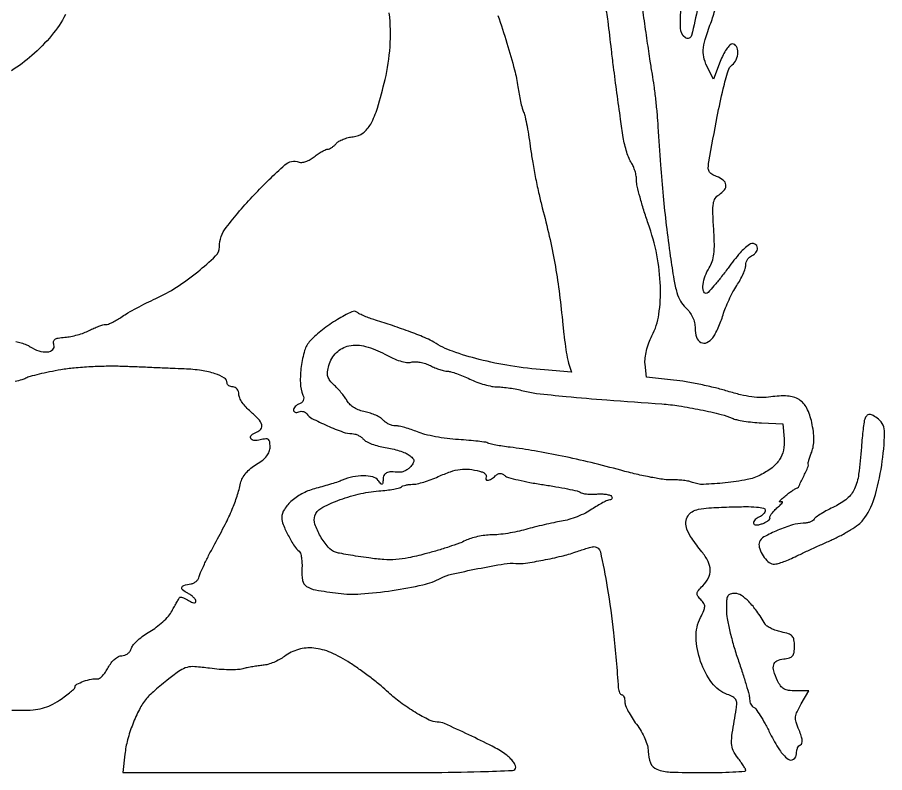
# Model space of a CAD drawing. Extents: x 0 to 1938, y 0 to 2000.
# Drawn here: x 1175.2 to 1397.6, y 0 to 193.8 of the extents above; entities that cross this region are included whole.
import ezdxf

# ---------------------------------------------------------------- set-up
doc = ezdxf.new("R2010")
doc.units = 0

msp = doc.modelspace()

# ---------------------------------------------------------------- linework, layer by layer
for points in [[(1335.023824, 199.5, 0.001551), (1335.815444, 193.679727, 0.001477), (1336.655878, 187.768872, 0.001464), (1337.429288, 182.54988, 0.005252), (1337.967932, 179.22382, -0.009583), (1338.4152, 176.301844, -0.005095), (1338.862568, 172.669271, -0.005069), (1339.244432, 168.946256, -0.007847), (1339.491044, 165.72382, 0.003129), (1340.142688, 156.004553, 0.005431), (1340.821947, 147.943507, 0.005966), (1341.625276, 140.454485, 0.004997), (1342.651577, 132.529457, 0.006605), (1343.566004, 126.559418, 0.031222), (1344.347087, 123.18739, 0.055585), (1345.277086, 120.99447, 0.077965), (1346.591947, 119.327206, -0.04837), (1347.61332, 118.178347, -0.051135), (1348.37329, 116.87495, -0.052148), (1348.841557, 115.468949, -0.054377), (1349, 114.016364, 0.082568), (1349.382073, 111.718437, 0.191266), (1350.499106, 110.412228, 0.237746), (1352.008472, 110.384278, 0.117556), (1353.534898, 111.624575, 0.042557), (1354.170537, 112.617678, 0.015404), (1354.904702, 114.124094, 0.015147), (1355.611117, 115.831035, 0.017438), (1356.177606, 117.5, -0.022974), (1356.805291, 119.284137, -0.013689), (1357.7062, 121.347877, -0.013689), (1358.718741, 123.35931, -0.022965), (1359.690752, 124.982135, 0.021387), (1360.574636, 126.447324, 0.021965), (1361.321658, 127.969922, 0.022358), (1361.850043, 129.34244, 0.08087), (1362, 130.263519, -0.076264), (1362.112126, 130.994366, -0.06481), (1362.440625, 131.703323, -0.06681), (1362.926516, 132.283994, -0.093824), (1363.5, 132.638374, 0.074185), (1364.073431, 132.962529, 0.064359), (1364.559375, 133.454091, 0.06686), (1364.888097, 134.031441, 0.096313), (1365, 134.606989, 0.303829), (1364.294932, 135.660182, 0.251727), (1362.924696, 135.51955, 0.067015), (1360.560238, 133.406478, 0.018592), (1357.462301, 129.5, -0.007889), (1355.572305, 127.009041, -0.011956), (1353.843742, 124.909375, -0.006727), (1352.343659, 123.220028, -0.210848), (1351.845087, 123, -0.356912), (1351.127067, 123.587361, -0.07983), (1351.058628, 125.288989, -0.058845), (1351.591858, 127.499741, -0.056512), (1352.630036, 129.558115, 0.066434), (1353.40476, 131.172759, 0.050349), (1353.822617, 133.094717, 0.033789), (1353.942383, 135.701214, 0.010613), (1353.774958, 139.604963, -0.007383), (1353.56318, 143.895134, -0.047644), (1353.694494, 146.057316, -0.102015), (1354.18688, 147.368628, -0.112983), (1355.144922, 148.322578, 0.08307), (1356.540162, 149.556222, 0.206444), (1356.901264, 150.841641, 0.196003), (1356.217075, 152.035487, 0.075134), (1354.518633, 152.992916, -0.045298), (1353.264664, 153.604627, -0.135105), (1352.614, 154.292204, -0.128271), (1352.388209, 155.239064, -0.039041), (1352.535271, 156.718165, -0.002884), (1354.69419, 168.389317, -0.011539), (1356.221581, 175.494168, -0.012985), (1357.462775, 180.144924, -0.163903), (1358.4906, 181.610243, 0.133668), (1359.558228, 182.955485, 0.097305), (1359.960331, 184.832028, 0.125837), (1359.589836, 186.391381, 0.278688), (1358.582708, 187, 0.205511), (1357.92629, 186.718301, 0.037977), (1357.075942, 185.675574, 0.035217), (1356.206529, 184.217914, 0.025653), (1355.443533, 182.491314), (1353.72165, 177.982628), (1352.360825, 180.605621, -0.050777), (1351.363658, 183.123287, -0.083166), (1351.113139, 185.397916, -0.059798), (1351.596752, 188.121864, -0.015716), (1353.020885, 192.326274, 0.025296), (1354.196249, 196.028087, 0.081883)], [(1349.659296, 196.5, -0.020202), (1348.09931, 189.181373, -0.528763), (1346.503551, 188.603204, -0.241146), (1345.238045, 191.080035, -0.015268), (1345.502779, 199.5, 0.002436)], [(1298.425034, 194.323047, -0.008843), (1300.720284, 187.23638, -0.00826), (1302.700624, 180.323934, -0.032882), (1303.562536, 176, 0.011386), (1303.852333, 174.130467, 0.010661), (1304.232504, 172.234375, 0.010696), (1304.641692, 170.566564, 0.035526), (1305.010603, 169.5, -0.046185), (1305.398528, 168.296126, -0.007473), (1305.898659, 165.884375, -0.008194), (1306.399952, 163.018075, -0.007123), (1306.83299, 160, 0.010751), (1307.348839, 156.581388, 0.006158), (1308.11044, 152.479517, 0.006148), (1308.97814, 148.37214, 0.01017), (1309.823444, 144.930269, -0.009745), (1311.609903, 137.682844, -0.011446), (1313.010413, 130.748899, -0.011313), (1314.104775, 123.688674, -0.009119), (1314.969903, 116.059565, 0.005594), (1315.336612, 112.608611, 0.006396), (1315.766323, 109.317824, 0.005826), (1316.198743, 106.537451, 0.035781), (1316.5397, 105.128772), (1317.296666, 102.757544), (1310.398333, 103.335413, -0.018502), (1301.699163, 104.389417, -0.022328), (1293.637671, 106.042218, -0.024499), (1286.80893, 108.123646, -0.056457), (1282, 110.492107, 0.046364), (1280.154414, 111.447718, 0.00616), (1276.059263, 113.049233, 0.007531), (1271.424341, 114.717031, 0.008953), (1267, 116.146184, -0.013066), (1265.579987, 116.61781, -0.013651), (1264.207394, 117.156668, -0.013425), (1263.049345, 117.685319, -0.056879), (1262.408149, 118.095161, 0.291562), (1260.939538, 118.264762, 0.022258), (1257.269604, 116.27448, 0.028953), (1253.402416, 113.632614, 0.03988), (1250.287841, 110.806189, 0.116138), (1248.859811, 108.328794, 0.039926), (1247.983907, 104.256359, 0.040247), (1247.764408, 100.005771, 0.091934), (1248.438074, 96.879042, -0.076698), (1248.61572, 96.160791, -0.117338), (1248.523921, 95.528765, -0.121481), (1248.161597, 95.020839, -0.085958), (1247.557471, 94.660427, 0.052018), (1246.961773, 94.357571, 0.056019), (1246.457507, 93.944581, 0.062989), (1246.113728, 93.489392, 0.131001), (1246, 93.06277, 0.164121), (1246.113411, 92.726564, 0.151223), (1246.410912, 92.514201, 0.109352), (1246.863536, 92.467903, 0.062708), (1247.398849, 92.599558, -0.076097), (1247.981668, 92.72653, -0.076184), (1248.575542, 92.673253, -0.081902), (1249.089045, 92.453125, -0.112673), (1249.44027, 92.096646, 0.138406), (1250.739076, 90.905572, 0.012997), (1254.695138, 89.037813, 0.015503), (1258.735196, 87.404896, 0.088506), (1261.004674, 87, -0.069675), (1261.763075, 86.8938, -0.044589), (1262.594658, 86.573772, -0.044089), (1263.369598, 86.104379, -0.061412), (1263.959325, 85.549011, 0.101231), (1264.710759, 84.945941, 0.028346), (1266.094409, 84.331611, 0.027359), (1267.774251, 83.800051, 0.025733), (1269.536671, 83.44223, -0.020239), (1271.339816, 83.096718, -0.019204), (1273.141418, 82.601606, -0.019568), (1274.699066, 82.040548, -0.061706), (1275.667155, 81.501432, -0.03462), (1276.569554, 80.740451, -0.168571), (1276.866227, 80.152041, -0.171828), (1276.731822, 79.513112, -0.036279), (1276.059165, 78.571289, -0.05534), (1275.418553, 77.953202, -0.047554), (1274.6258, 77.454085, -0.049942), (1273.808, 77.13965, -0.090801), (1273.096912, 77.078231, 0.024094), (1271.043088, 77.174354, 0.104237), (1269.855288, 76.922259, 0.179437), (1269.214826, 76.298792, 0.106797), (1268.968197, 75.25, -0.016316), (1268.91825, 74.267658, -0.334158), (1268.73227, 74.059175, -0.265436), (1268.436774, 74.157595, -0.012072), (1267.718197, 75, 0.161983), (1266.312591, 75.896048, 0.060101), (1263.95574, 76.195289, 0.053401), (1261.189261, 75.916411, 0.05104), (1258.5, 75.05746, -0.021442), (1257.426614, 74.643262, -0.006032), (1255.718332, 74.089763, -0.00607), (1253.770165, 73.510246, -0.006365), (1251.839003, 72.987687, 0.05485), (1248.509804, 71.730292, 0.059789), (1245.637709, 69.806643, 0.068365), (1243.658679, 67.571477, 0.148113), (1243, 65.396686, 0.099645), (1243.347112, 63.672232, 0.0203), (1244.674457, 60.837061, 0.020428), (1246.229122, 58.117407, 0.097189), (1247.449501, 56.817684, -0.169515), (1247.803667, 56.312948, -0.030629), (1248.05166, 55.176114, -0.02995), (1248.185707, 53.74908, -0.023182), (1248.166062, 52.187505, 0.061255), (1248.346803, 49.341478, 0.203104), (1249.363592, 47.811433, 0.103751), (1251.674082, 46.897305, 0.010707), (1257.5, 46.025327, 0.050119), (1263.250562, 45.87001, 0.018318), (1271.351038, 46.762892, 0.017464), (1279.219087, 48.205518, 0.068892), (1283.827899, 49.907894, -0.067312), (1286.544849, 50.921192, -0.006832), (1293.297645, 52.35268, -0.006991), (1300.078533, 53.595331, -0.064278), (1303.062019, 53.7114, 0.059223), (1305.50956, 53.781936, 0.010496), (1310.040554, 54.550894, 0.012126), (1314.75235, 55.571691, 0.024846), (1318.375727, 56.642238, -0.006194), (1319.921031, 57.162197, -0.007903), (1321.358454, 57.601157, -0.006334), (1322.569279, 57.933543, -0.063898), (1323.087182, 58, -0.353339), (1324.709195, 56.690238, -0.010547), (1326.481992, 47.527564, -0.01632), (1328.092846, 35.876572, -0.009376), (1329.310712, 21.75, 0.04259), (1329.413581, 21.080126, 0.059852), (1329.624754, 20.514063, 0.076272), (1329.904896, 20.128929, 0.200024), (1330.214286, 20, -0.214499), (1330.51483, 19.864848, -0.079778), (1330.769196, 19.464828, -0.060682), (1330.942414, 18.875678, -0.041208), (1331, 18.178139, 0.097075), (1331.186561, 17.226285, 0.022501), (1331.873078, 15.737559, 0.0224), (1332.83448, 14.06569, 0.020271), (1333.97218, 12.428139, -0.029523), (1335.168009, 10.637135, -0.030924), (1336.124249, 8.744594, -0.033266), (1336.759892, 6.944897, -0.066068), (1336.97218, 5.45, 0.095688), (1337.572539, 2.487058, 0.203273), (1339.20667, 0.873694, 0.085313), (1342.634838, 0.151217, 0.009374), (1350.7, 0, 0.004913), (1355.032883, 0.042574, 0.008179), (1358.680625, 0.17398, 0.002667), (1361.775096, 0.352724, 0.39587), (1362, 0.592271, 0.132189), (1361.904671, 0.946549, 0.010898), (1361.402664, 1.769952, 0.013988), (1360.745387, 2.736337, 0.010318), (1359.966515, 3.769698, -0.059576), (1358.80762, 5.670527, -0.099219), (1358.380354, 7.48955, -0.046662), (1358.541806, 10.161936, -0.005001), (1359.554112, 16.294325, 0.040108), (1359.696601, 17.815017, 0.139288), (1359.441853, 18.759165, 0.134625), (1358.722416, 19.446823, 0.036478), (1357.272071, 20.098428, -0.146709), (1353.332609, 23.03563, -0.075942), (1350.431872, 28.510902, -0.074697), (1349.261186, 34.715642, -0.129369), (1350.398788, 39.804278, 0.01653), (1351.258528, 41.610787, 0.099956), (1351.47566, 42.620164, 0.1488), (1351.238065, 43.437811, 0.051839), (1350.456866, 44.400277, -0.043146), (1349.675378, 45.329678, -0.190854), (1349.511576, 46.011576, -0.141447), (1349.841514, 46.745558, -0.020482), (1350.964286, 47.964286, 0.077194), (1352.424505, 49.961489, 0.126118), (1352.892546, 51.994088, 0.110958), (1352.342817, 54.187194, 0.051302), (1350.75, 56.676984, -0.014549), (1348.133428, 60.172699, -0.061726), (1346.905638, 62.473719, -0.111262), (1346.643541, 64.265527, -0.121056), (1347.19216, 65.936089, -0.123185), (1348.253036, 66.959476, -0.078006), (1349.865687, 67.578629, -0.037786), (1352.557904, 67.94526, -0.00652), (1357.702876, 68.186089, -0.00706), (1361.983487, 68.270065, -0.023609), (1364.788501, 68.152991, -0.03127), (1366.582103, 67.87927, -0.353399), (1367.002242, 67.356989, -0.114001), (1366.890393, 66.877096, -0.065673), (1366.560034, 66.380653, -0.060292), (1366.073723, 65.943657, -0.061375), (1365.5, 65.638374, 0.053921), (1364.926321, 65.343967, 0.057019), (1364.440625, 64.93835, 0.063745), (1364.109913, 64.488343, 0.127294), (1364, 64.063609, 0.235422), (1364.171389, 63.719779, 0.143967), (1364.604715, 63.556684, 0.07694), (1365.312104, 63.613086, 0.030302), (1366.25, 63.896778, 0.02961), (1367.090804, 64.265738, 0.047157), (1367.752737, 64.687188, 0.060999), (1368.163425, 65.095957, 0.273725), (1368.206127, 65.418734, -0.231382), (1368.22622, 65.80531, -0.032212), (1368.672404, 66.499748, -0.031422), (1369.348846, 67.305597, -0.021795), (1370.206127, 68.130369, 0.013721), (1371.005275, 68.874749, 0.066284), (1371.38555, 69.363665, 0.512642), (1371.314715, 69.522821, 0.156457), (1371, 69.489411, -0.183296), (1370.725864, 69.474705, -0.508451), (1370.675, 69.627651, -0.053534), (1371.12255, 70.131104, -0.011716), (1372, 70.890987, -0.008732), (1372.994498, 71.68346, -0.012129), (1373.91423, 72.355601, -0.008687), (1374.698107, 72.879848, -0.132815), (1375.005889, 72.977764, 0.270216), (1375.495974, 73.293106, 0.005986), (1376.792049, 75.914026, 0.006567), (1378.013942, 78.549447, 0.224747), (1377.999787, 79.218977, -0.184489), (1377.97946, 79.424858, -0.006081), (1378.210436, 80.232274, -0.010869), (1378.520068, 81.190554, -0.007265), (1378.914026, 82.27387, 0.050645), (1379.327553, 83.815212, 0.039704), (1379.468636, 85.54144, 0.033613), (1379.338893, 87.534077, 0.019763), (1378.930639, 89.887816, 0.063338), (1377.646845, 93.542977, 0.138087), (1375.663187, 95.721063, 0.127332), (1372.715531, 96.646921, 0.050014), (1368.429388, 96.43714, -0.038252), (1366.066284, 96.26579, -0.031427), (1363.541334, 96.435002, -0.026718), (1360.687793, 96.963615, -0.015388), (1357.315968, 97.887245, 0.014794), (1354.199338, 98.744948, 0.008821), (1350.445941, 99.589506, 0.008826), (1346.673496, 100.299506, 0.01509), (1343.5, 100.740896), (1336.5, 101.5), (1336.181934, 104.813122, -0.052098), (1336.195417, 106.419419, -0.030857), (1336.527824, 108.308376, -0.02946), (1337.12268, 110.267505, -0.03171), (1337.931934, 112.093915, 0.084349), (1339.708597, 117.598861, 0.044242), (1340.108618, 124.804255, 0.040289), (1339.190969, 132.854524, 0.036258), (1336.98027, 140.951948, -0.0087), (1335.839261, 144.376688, -0.010062), (1334.875454, 147.677703, -0.009214), (1334.169114, 150.496509, -0.056836), (1334, 151.979442, 0.04347), (1333.901554, 153.109652, 0.028821), (1333.602749, 154.377845, 0.029013), (1333.166015, 155.585411, 0.049028), (1332.647657, 156.527494, -0.054906), (1332.079419, 157.589527, -0.018576), (1331.486445, 159.242451, -0.01822), (1330.961616, 161.132479, -0.019937), (1330.593628, 163, -0.003842), (1329.901499, 167.674388, -0.001325), (1328.970776, 174.442102, -0.001293), (1328.083525, 181.15385, -0.004489), (1327.560053, 185.5, 0.004845), (1326.670965, 192.837666, 0.018865), (1325.906307, 197.346405, 0.030353)], [(1187.5, 194.522253, -0.056337), (1183.980343, 189.196899, -0.039397), (1178.939216, 184.053171, -0.039285), (1173.671081, 180.14562, -0.140835)], [(1174.793026, 110.648449, -0.024356), (1176.198174, 110.297397, -0.024779), (1177.50226, 109.831582, -0.048788), (1178.472506, 109.313914, 0.069188), (1180.70691, 108.236053, 0.095935), (1182.909187, 107.970456, 0.173242), (1184.276096, 108.57163, 0.287446), (1184.581472, 109.75, -0.097668), (1184.482989, 110.629513, -0.220846), (1184.807135, 111.198382, -0.116562), (1185.658035, 111.544259, -0.02072), (1187.377995, 111.738699, 0.03112), (1188.870459, 111.938919, 0.019278), (1190.591599, 112.349416, 0.019315), (1192.266296, 112.888278, 0.032707), (1193.613911, 113.482539, -0.016993), (1194.817576, 114.059127, -0.017434), (1196.04749, 114.547353, -0.017461), (1197.141002, 114.895346, -0.067252), (1197.84563, 114.993839, 0.090251), (1198.546813, 115.124762, 0.021823), (1199.634385, 115.595187, 0.021688), (1200.853963, 116.253948, 0.020041), (1202.045401, 117.032328, -0.023366), (1203.534333, 117.991006, -0.008108), (1205.764956, 119.236131, -0.008034), (1208.269822, 120.530113, -0.009263), (1210.699771, 121.680728, 0.037991), (1215.984438, 124.565389, 0.026926), (1221.447995, 128.544275, 0.021632), (1226.000542, 132.590139, 0.20297), (1227, 134.950787, -0.167512), (1228.696534, 139.872601, -0.022873), (1235.887755, 148.24546, -0.019652), (1243.756224, 155.96952, -0.283025), (1247.442935, 156.660272, 0.131659), (1248.164198, 156.584554, 0.046622), (1249.17848, 156.843966, 0.042335), (1250.292609, 157.352489, 0.038446), (1251.343906, 158.055876, -0.017456), (1252.36127, 158.800161, -0.02062), (1253.374326, 159.428914, -0.019967), (1254.261632, 159.884447, -0.109022), (1254.785285, 160, 0.108021), (1255.240922, 160.099599, 0.039233), (1255.821818, 160.423645, 0.036671), (1256.422422, 160.890331, 0.036063), (1256.952027, 161.442196, -0.088564), (1257.633567, 162.017888, -0.035995), (1258.72974, 162.551164, -0.034191), (1260.020088, 162.968009, -0.036877), (1261.323042, 163.192196, 0.138083), (1263.843433, 164.172958, 0.104708), (1265.801105, 166.420346, 0.055302), (1267.530941, 170.5409, 0.012541), (1269.497013, 177.875701, 0.043898), (1270.758941, 186.278211, 0.040993), (1270.579777, 194.970446, 0.042091)], [(1173.751466, 16.072816, 0.015629), (1176.080457, 16, 0.019506), (1179.279885, 16.124864, 0.045254), (1181.645629, 16.527213, 0.050695), (1183.733515, 17.3136, 0.030783), (1186.02144, 18.632886, 0.012234), (1187.545749, 19.696149, 0.017799), (1188.831298, 20.712816, 0.013481), (1189.822106, 21.602522, 0.205874), (1190, 22.016255, -0.28332), (1190.414245, 22.688627, -0.030084), (1192.178904, 23.447866, -0.035435), (1194.158838, 24.007179, -0.080657), (1195.706783, 24.074574, 0.186907), (1196.27643, 24.2213, 0.04608), (1197.019937, 24.865217, 0.040831), (1197.793286, 25.815032, 0.03113), (1198.482463, 26.966088, -0.042025), (1199.241952, 28.174131, -0.052029), (1200.146449, 29.146569, -0.05997), (1201.088519, 29.788063, -0.120078), (1201.958292, 30, 0.093695), (1202.733604, 30.146572, 0.071258), (1203.487262, 30.574057, 0.069737), (1204.10543, 31.207354, 0.081865), (1204.485475, 31.954236, -0.101803), (1204.992369, 32.859936, -0.029757), (1206.112286, 34.008796, -0.028558), (1207.558049, 35.181658, -0.027114), (1209.152564, 36.204236, 0.032925), (1210.822936, 37.303038, 0.025312), (1212.495419, 38.706869, 0.025885), (1213.930006, 40.185931, 0.053916), (1214.849701, 41.5, -0.000975), (1215.503342, 42.682753, -0.0013), (1216.102022, 43.754505, -0.00091), (1216.608052, 44.651068, -0.013301), (1216.795478, 44.962145, -0.299766), (1217.029727, 45.0666, -0.040548), (1217.578301, 44.929978, -0.035848), (1218.275032, 44.638029, -0.022449), (1219.045478, 44.203671, 0.033129), (1219.807133, 43.795442, 0.075117), (1220.434431, 43.617891, 0.149758), (1220.834589, 43.687172, 0.282704), (1221, 43.956342, 0.152887), (1220.859001, 44.406685, 0.044436), (1220.387341, 44.971613, 0.040159), (1219.712591, 45.546956, 0.033606), (1218.914354, 46.045837, -0.037863), (1217.578844, 46.896375, -0.318059), (1217.37137, 47.539334, -0.257099), (1217.91631, 48.06118, -0.028803), (1219.658369, 48.419511, 0.078224), (1220.386402, 48.645839, 0.066993), (1221.053554, 49.093811, 0.06897), (1221.561017, 49.686641, 0.094621), (1221.821814, 50.336635, -0.057338), (1222.135289, 51.323952, -0.006283), (1223.13852, 53.485427, -0.007616), (1224.408599, 56.033853, -0.006085), (1225.852306, 58.742159, 0.007851), (1228.476476, 63.707113, 0.017361), (1230.285201, 67.591367, 0.021754), (1231.546443, 70.966919, 0.024645), (1232.451016, 74.302783, -0.070227), (1232.938794, 75.6156, -0.050969), (1233.817434, 76.905946, -0.046408), (1235.034974, 78.106522, -0.038166), (1236.5323, 79.151558, 0.031186), (1238.116679, 80.224818, 0.063297), (1239.180469, 81.286007, 0.079769), (1239.78952, 82.398233, 0.085658), (1240, 83.617828, 0.035559), (1239.907307, 84.919554, 0.204401), (1239.556578, 85.497531, 0.189222), (1238.877118, 85.669655, 0.030006), (1237.5, 85.410644, -0.071187), (1235.871784, 85.241075, -0.271057), (1235.043857, 85.769133, -0.348679), (1235.209557, 86.597835, -0.084209), (1236.5, 87.361626, 0.134481), (1237.627042, 88.189886, 0.24098), (1237.846182, 89.289378, 0.12039), (1237.02358, 90.740054, 0.028965), (1235, 92.653454, -0.033863), (1233.851977, 93.760451, -0.035314), (1232.88125, 94.997652, -0.037723), (1232.204884, 96.180927, -0.111425), (1232, 97.088894, 0.076956), (1231.886958, 97.819003, 0.0898), (1231.559375, 98.438613, 0.100768), (1231.072053, 98.852826, 0.126576), (1230.5, 99, -0.062464), (1229.926459, 99.071932, -0.080688), (1229.440625, 99.283415, -0.098059), (1229.115483, 99.596858, -0.153239), (1229, 99.964816, 0.258234), (1228.27651, 101.272246, 0.060074), (1225.92237, 102.380361, 0.044914), (1222.41633, 103.201905, 0.024441), (1218.008699, 103.606464, 0.000311), (1214.88035, 103.738041, 0.00014), (1210.76818, 103.907282, 0.000138), (1206.421642, 104.083748, 0.000188), (1202.5, 104.240402, 0.013725), (1198.531371, 104.288426, 0.009469), (1194.039234, 104.134356, 0.009554), (1189.721827, 103.821536, 0.019216), (1186.33569, 103.379306, 0.007788), (1183.458177, 102.844176, 0.009017), (1180.736663, 102.24279, 0.008208), (1178.455232, 101.655552, 0.051541), (1177.33569, 101.2196, -0.048101), (1176.316884, 100.814798, -0.012636), (1174.616332, 100.36823, -0.012713)]]:
    msp.add_lwpolyline(points, format="xyb")
for points in [[(1269.411999, 107.393293, 0.022358), (1271.464125, 106.363887, 0.031537), (1273.38057, 105.648679, 0.036045), (1275.022679, 105.277892, 0.101798), (1276.191171, 105.339741, -0.073993), (1277.201588, 105.449354, -0.03507), (1278.506732, 105.305513, -0.033787), (1279.877247, 104.959315, -0.040591), (1281.103558, 104.446448, 0.020594), (1282.291723, 103.892781, 0.019238), (1283.548428, 103.424894, 0.019628), (1284.695868, 103.09657, 0.059931), (1285.498646, 103, -0.069427), (1286.37023, 102.878391, -0.014539), (1287.843195, 102.4125, -0.014986), (1289.534124, 101.765617, -0.013682), (1291.236136, 101, 0.02403), (1293.03703, 100.234296, 0.01972), (1295.025106, 99.5875, 0.020161), (1296.902407, 99.138453, 0.048656), (1298.32181, 99, -0.025339), (1299.708023, 98.929705, -0.012374), (1301.464735, 98.707038, -0.012241), (1303.284362, 98.384738, -0.017334), (1304.88398, 98.002681, 0.038935), (1308.312108, 97.338816, 0.004733), (1315.942799, 96.542446, 0.004592), (1326.364234, 95.650945, 0.001891), (1340.5, 94.626141, -0.022385), (1344.858676, 94.129956, -0.010613), (1350.422693, 93.121281, -0.009331), (1355.70332, 91.944728, -0.049288), (1358.5, 90.966807, 0.055447), (1359.620775, 90.590291, 0.013733), (1361.528125, 90.231667, 0.013878), (1363.747668, 89.94006, 0.013509), (1366, 89.768865), (1371.5, 89.5), (1371.816213, 85.651906, -0.068724), (1371.654886, 82.734477, -0.097234), (1370.677318, 80.331259, -0.085652), (1368.750777, 78.267731, -0.042921), (1365.72417, 76.357363, -0.073127), (1362.35595, 75.198935, -0.019675), (1356.747342, 74.374686, -0.017786), (1351.155458, 73.976975, -0.109023), (1348.32884, 74.496458, 0.051605), (1347.386878, 74.783537, 0.018885), (1346.009097, 74.998738, 0.018487), (1344.474154, 75.122115, 0.021067), (1343, 75.123749, -0.047073), (1341.064645, 75.226528, -0.010031), (1337.7375, 75.788047, -0.010406), (1333.893749, 76.599543, -0.009734), (1330, 77.586912, 0.007541), (1322.368742, 79.557688, 0.008135), (1314.871661, 81.245025, 0.008624), (1307.828778, 82.583884, 0.012575), (1301.577896, 83.499625, -0.007125), (1299.636201, 83.762498, -0.009382), (1297.873994, 84.060601, -0.007203), (1296.415574, 84.357373, -0.084808), (1295.880757, 84.573696, 0.104253), (1295.308898, 84.779736, 0.005282), (1293.335048, 85.032771, 0.008264), (1290.965363, 85.271505, 0.005878), (1288.302861, 85.463867, -0.016948), (1285.425707, 85.735873, -0.014323), (1282.406213, 86.213237, -0.014562), (1279.67683, 86.808018, -0.03856), (1277.782119, 87.43752, 0.016247), (1276.218601, 88.035619, 0.015512), (1274.595398, 88.541022, 0.01566), (1273.135526, 88.897516, 0.052095), (1272.154563, 89, -0.065605), (1271.333721, 89.108168, -0.044438), (1270.446621, 89.432852, -0.044419), (1269.630333, 89.90944, -0.065301), (1269.021962, 90.473538, 0.082398), (1268.316249, 91.084608, 0.030527), (1267.151701, 91.703057, 0.029254), (1265.773939, 92.235318, 0.031191), (1264.372419, 92.589912, -0.044155), (1262.954961, 92.987854, -0.043175), (1261.618118, 93.630733, -0.046361), (1260.52704, 94.421579, -0.09013), (1259.860137, 95.261337, 0.032653), (1259.283254, 96.188305, 0.015266), (1258.4243, 97.312382, 0.015052), (1257.448333, 98.440706, 0.020392), (1256.496738, 99.394963, -0.036683), (1255.348816, 100.6236, -0.101941), (1254.811194, 101.669166, -0.101524), (1254.729477, 102.844692, -0.036204), (1255.074214, 104.5, -0.128183), (1257.017759, 107.796818, -0.147052), (1260.231572, 109.515701, -0.115521), (1264.504386, 109.383626, -0.062264)], [(1392.517586, 90.75, 0.046577), (1392.331145, 89.956612, 0.005146), (1392.093873, 88.104688, 0.006241), (1391.861142, 85.889006, 0.005012), (1391.664447, 83.5, -0.014854), (1390.956582, 76.572542, -0.073281), (1389.883046, 72.808527, -0.113997), (1388.011482, 70.352462, -0.062253), (1384.802584, 68.303404, 0.01208), (1382.986436, 67.385201, 0.015098), (1381.349498, 66.44262, 0.013338), (1380.035642, 65.583104, 0.103171), (1379.533005, 65.053404, -0.116726), (1379.128259, 64.649124, -0.049104), (1378.432694, 64.309437, -0.045003), (1377.58388, 64.077973, -0.044097), (1376.70149, 64, 0.075817), (1373.978417, 63.584702, 0.025589), (1370.202893, 62.190011, 0.02093), (1366.670035, 60.497038, 0.180389), (1365.529904, 59.210467, 0.163479), (1365.471224, 57.880596, 0.057197), (1366.2162, 56.089999, 0.056543), (1367.388175, 54.453565, 0.118024), (1368.672991, 53.571991, 0.134897), (1369.374353, 53.502871, 0.025094), (1370.649667, 53.788216, 0.025269), (1372.148383, 54.286248, 0.020713), (1373.694504, 54.963344, -0.00406), (1375.592642, 55.871073, -0.001547), (1378.251989, 57.106383, -0.001532), (1381.149525, 58.430707, -0.001877), (1383.865459, 59.649716, 0.017818), (1386.436864, 60.903809, 0.018077), (1388.899852, 62.332224, 0.018188), (1390.946565, 63.726665, 0.067562), (1392.06509, 64.809878, 0.093752), (1394.946892, 70.35127, 0.035373), (1396.877355, 78.908335, 0.031044), (1397.62114, 87.234058, 0.23402), (1396.011695, 90.718197, 0.035315), (1394.690492, 91.637087, 0.13277), (1393.727155, 91.906914, 0.211642), (1393.022416, 91.602265, 0.10583)], [(1293.738753, 77.372655, -0.041671), (1294.556927, 77.078477, -0.073287), (1295.158964, 76.688527, -0.113219), (1295.459588, 76.271182, -0.242686), (1295.429736, 75.88631, 0.227636), (1295.36631, 75.2898, 0.349553), (1295.785633, 75.028928, 0.109515), (1296.755837, 75.36579, 0.058329), (1297.757618, 76.157618, -0.06315), (1298.365036, 76.628324, -0.124944), (1298.946511, 76.798387, -0.122732), (1299.545802, 76.671711, -0.059766), (1300.207618, 76.245691, 0.105197), (1301.12753, 75.764776, 0.009833), (1303.617238, 75.122631, 0.012283), (1306.650287, 74.481907, 0.009353), (1310, 73.924424, -0.006165), (1313.328894, 73.392194, -0.008554), (1316.296875, 72.827618, -0.005723), (1318.758499, 72.286115, -0.100059), (1319.5, 71.948353, 0.10543), (1320.093835, 71.68544, 0.025291), (1321.164535, 71.516885, 0.024869), (1322.44001, 71.445581, 0.022382), (1323.762245, 71.496697, -0.026359), (1325.051347, 71.536273, -0.034337), (1326.22682, 71.429408, -0.036669), (1327.153686, 71.20983, -0.179724), (1327.571262, 70.884695, -0.091636), (1327.702541, 70.547042, -0.170237), (1327.659379, 70.259879, -0.175303), (1327.448245, 70.068143, -0.097863), (1327.103426, 70, 0.108368), (1326.517324, 69.871461, 0.013509), (1325.341769, 69.290783, 0.015403), (1323.967644, 68.510158, 0.012201), (1322.531065, 67.585643, -0.034109), (1320.861525, 66.611822, -0.020769), (1318.773884, 65.683752, -0.020773), (1316.617399, 64.932444, -0.03424), (1314.736656, 64.501492, 0.011075), (1312.761307, 64.144188, 0.005646), (1310.295889, 63.612544, 0.005607), (1307.765317, 63.006947, 0.008369), (1305.568499, 62.415848, -0.017389), (1303.397635, 61.873525, -0.012626), (1300.949354, 61.415905, -0.012783), (1298.600876, 61.099394, -0.027107), (1296.768839, 61, 0.031249), (1295.083369, 60.89456, 0.022175), (1293.215695, 60.575312, 0.022485), (1291.453002, 60.109033, 0.043448), (1290.104913, 59.554253, -0.031718), (1288.546726, 58.8699, -0.007778), (1285.900862, 57.949222, -0.007935), (1282.830049, 56.987726, -0.00785), (1279.719222, 56.120516, -0.013042), (1275.435678, 55.117153, -0.033129), (1272.273131, 54.678664, -0.035569), (1269.213526, 54.677349, -0.017167), (1265.314649, 55.08828, -0.003822), (1262.580872, 55.493024, -0.004518), (1260.002326, 55.918854, -0.003961), (1257.833099, 56.314988, -0.028358), (1256.799651, 56.573646, -0.143386), (1254.892028, 57.842028, -0.045572), (1252.92177, 60.672452, -0.045266), (1251.509326, 63.780447, -0.162255), (1251.478395, 65.93193, -0.193142), (1253.031517, 67.817892, -0.032687), (1257.34667, 69.822785, -0.034301), (1262.625079, 71.461471, -0.03813), (1267.894546, 72.291427, 0.010685), (1269.911529, 72.49658, 0.014598), (1271.716813, 72.77298, 0.01135), (1273.189964, 73.077463, 0.140637), (1273.685176, 73.351842, -0.111144), (1274.080774, 73.602083, -0.030183), (1274.796275, 73.809604, -0.02898), (1275.658484, 73.952285, -0.02652), (1276.557463, 74, 0.056384), (1277.70126, 74.129394, 0.016648), (1279.40877, 74.581049, 0.016482), (1281.308669, 75.220881, 0.017045), (1283.140796, 75.978038, -0.022673), (1286.281784, 77.234916, -0.051159), (1288.77276, 77.826236, -0.058674), (1291.111635, 77.858113, -0.039591)], [(1357.034346, 41.75, 0.04289), (1357.240993, 39.553622, 0.012763), (1357.927773, 36.251563, 0.012702), (1358.89239, 32.566042, 0.013399), (1360.02757, 29, -0.00555), (1361.161261, 25.622958, -0.007239), (1362.119268, 22.507292, -0.005537), (1362.85254, 19.885889, -0.064493), (1362.993224, 18.833333, 0.057044), (1363.071805, 18.170656, 0.060382), (1363.297885, 17.556292, 0.067589), (1363.629727, 17.079675, 0.127146), (1364.020852, 16.826383, -0.164508), (1364.56131, 16.417359, -0.009863), (1365.690717, 14.682684, -0.013945), (1366.960207, 12.513619, -0.00979), (1368.271965, 10.00653, 0.028754), (1370.636509, 5.876423, 0.0849), (1372.850397, 3.484917, 0.323164), (1374.257776, 3.443511, 0.248713), (1375, 4.843343, -0.049331), (1375.077853, 5.630509, -0.056204), (1375.308395, 6.351572, -0.064511), (1375.647707, 6.904272, -0.143373), (1376.049856, 7.183285, 0.248737), (1376.407352, 7.558315, 0.093729), (1376.472335, 8.303566, 0.054328), (1376.236346, 9.419044, 0.020251), (1375.675016, 10.921589, -0.025147), (1374.936244, 12.959741, -0.094984), (1374.79052, 14.303055, -0.091104), (1375.149032, 15.634383, -0.022076), (1376.223936, 17.654971), (1378.197552, 21), (1374.759291, 21, -0.0342), (1372.980993, 21.121778, -0.092526), (1371.785675, 21.519582, -0.105992), (1370.909584, 22.283323, -0.053823), (1370.160515, 23.547053, -0.031833), (1369.179499, 26.122978, -0.144773), (1369.159356, 27.710449, -0.217775), (1369.984546, 28.682799, -0.081095), (1371.75, 29.183578, 0.041981), (1373.202766, 29.475758, 0.148578), (1373.990925, 29.989191, 0.139874), (1374.386912, 30.874795, 0.035647), (1374.5, 32.459005, 0.041584), (1374.364424, 34.086319, 0.146189), (1373.906101, 35.019435, 0.12767), (1372.969793, 35.619509, 0.028568), (1371.120735, 36.109143, -0.030706), (1369.769496, 36.473137, -0.032769), (1368.503045, 36.993778, -0.034727), (1367.48477, 37.583558, -0.112655), (1366.9548, 38.150138, 0.022373), (1364.837836, 41.435531, 0.040195), (1362.779143, 43.892226, 0.050864), (1360.874907, 45.468117, 0.145375), (1359.25, 45.972471, 0.072855), (1358.035481, 45.80971, 0.205025), (1357.384532, 45.279948, 0.108887), (1357.084555, 44.1803, 0.01437)], [(1243.700438, 29.84881, -0.035018), (1242.430819, 29.033623, -0.026075), (1240.929994, 28.311163, -0.026593), (1239.435799, 27.777012, -0.052737), (1238.200438, 27.546112, 0.014288), (1236.985101, 27.414373, 0.008722), (1235.558879, 27.192993, 0.008739), (1234.15222, 26.924049, 0.01531), (1233, 26.645732, -0.0558), (1231.648704, 26.433006, -0.01497), (1229.471875, 26.40096, -0.014975), (1226.980474, 26.513562, -0.01497), (1224.5, 26.775098, 0.013924), (1220.681924, 27.185739, 0.083612), (1218.698954, 27.0117, 0.087462), (1216.921914, 26.199166, 0.015977), (1214, 24.044988, 0.00668), (1212.187853, 22.577768, 0.007238), (1210.463971, 21.100715, 0.006866), (1209.023284, 19.794073, 0.034575), (1208.281603, 19, 0.051754), (1206.480736, 16.243834, 0.026429), (1204.783814, 12.469288, 0.026167), (1203.450929, 8.4109, 0.039292), (1202.760285, 4.75), (1202.245674, 0), (1252.622837, 0, 0.000831), (1280.693245, 0.046638, 0.006273), (1293.954526, 0.257106, 0.005033), (1302.182671, 0.573901, 0.400064), (1303, 1.431906, 0.132982), (1302.815489, 2.113379, 0.039131), (1302.192188, 3.010815, 0.036266), (1301.302459, 3.951112, 0.032013), (1300.25, 4.796154, 0.035384), (1296.982332, 6.762798, 0.007392), (1290.97723, 9.710078, 0.004162), (1284.712945, 12.606935, 0.106608), (1282.890392, 13, -0.11733), (1280.829512, 13.490358, -0.019294), (1277.222926, 15.487741, -0.022072), (1273.449402, 18.006068, -0.031487), (1270.358159, 20.5865, 0.017649), (1268.459383, 22.262753, 0.008205), (1265.885864, 24.30805, 0.008117), (1263.1109, 26.369331, 0.011219), (1260.551165, 28.121355, 0.041019), (1255.583219, 30.808252, 0.078068), (1251.201234, 31.96447, 0.09523), (1247.282041, 31.619756, 0.091043)]]:
    msp.add_lwpolyline(points, format="xyb", close=True)

doc.saveas('drawing.dxf')
